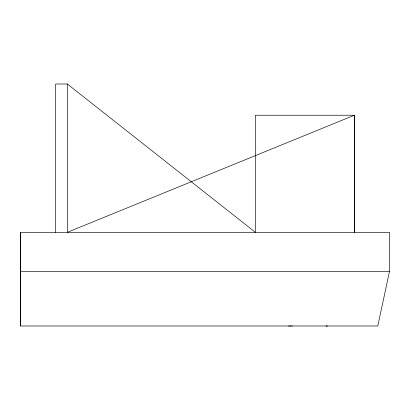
<?xml version="1.0" encoding="UTF-8"?>
<svg xmlns="http://www.w3.org/2000/svg" width="410" height="410" viewBox="0 0 410 410"><rect width="100%" height="100%" fill="white"/><g stroke="black" fill="none" stroke-linecap="round" stroke-linejoin="round"><path stroke-width="0.61" d="M20.5 325.991L20.5 232.321L389.5 232.321L389.5 271.353L377.789 325.991L20.5 325.991L20.5 232.321M288.532 325.991L291.259 325.991M326.939 325.991L327.206 325.991L326.047 325.991M67.337 84.009L67.337 232.321L354.373 115.236L354.373 232.321L354.373 115.236L255.394 115.236L255.394 232.321L67.337 84.009L55.627 84.009L55.627 232.321M20.5 271.353L389.5 271.353M292.12 325.991L292.535 325.991"/></g></svg>
